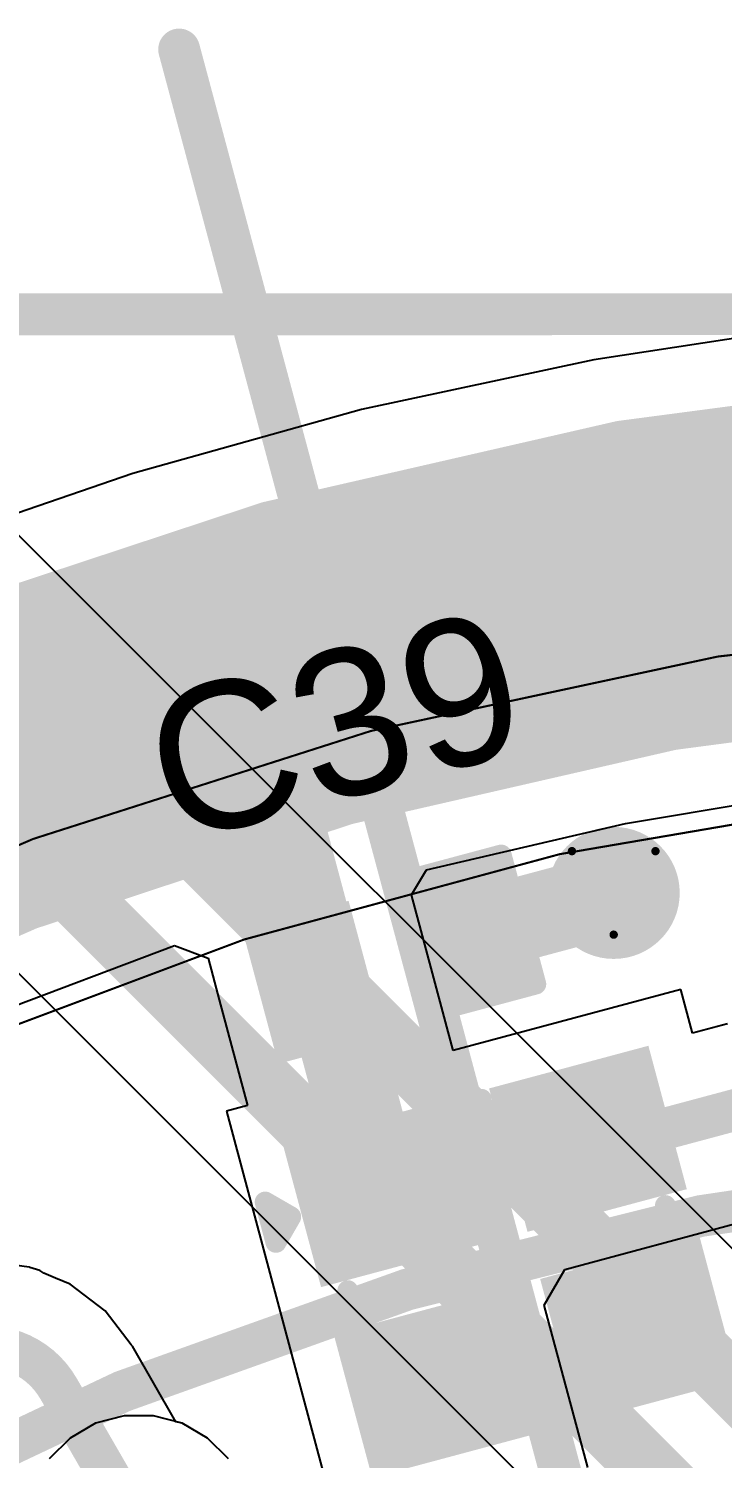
# Model space of a CAD drawing. Header units: inches. Extents: x -7 to 348, y -14 to 159.
# Drawn here: x 28.06 to 32.28, y 36.38 to 45.08 of the extents above; entities that cross this region are included whole.
import ezdxf

# ---------------------------------------------------------------- set-up
doc = ezdxf.new("R2010")
doc.units = ezdxf.units.IN
for name, color, linetype in [('Bottom Layer', 5, 'Continuous'), ('Bottom Solder', 6, 'Continuous'), ('Dimension', 6, 'Continuous'), ('Drill Drawing', 1, 'Continuous'), ('Fabrication', 76, 'Continuous'), ('Top Layer', 1, 'Continuous'), ('Top Overlay', 2, 'Continuous'), ('Top Paste', 8, 'Continuous'), ('Top Solder', 216, 'Continuous'), ('Via Holes', 16, 'Continuous')]:
    doc.layers.add(name, color=color, linetype=linetype)
doc.styles.add('Arial', font='', dxfattribs={"height": 0.2})
doc.styles.get('Arial').set_extended_font_data('Arial')

msp = doc.modelspace()

# ---------------------------------------------------------------- hatches: boundary and pattern name
at = {"layer": 'Bottom Layer'}
h = msp.add_hatch(color=5, dxfattribs=at)
edge = h.paths.add_edge_path()
edge.add_arc((31.6228, 39.8225), 0.3, 0, 360)
at = {"layer": 'Bottom Solder'}
h = msp.add_hatch(color=6, dxfattribs=at)
edge = h.paths.add_edge_path()
edge.add_arc((31.6228, 39.8225), 0.4016, 0, 360)
at = {"layer": 'Top Layer'}
h = msp.add_hatch(color=1, dxfattribs=at)
edge = h.paths.add_edge_path()
edge.add_arc((31.6228, 39.8225), 0.3, 0, 360)
for points in [[(30.8755, 39.9441), (31.0398, 39.3307), (30.5982, 39.2124), (30.4339, 39.8258)], [(29.9677, 39.7008), (30.1321, 39.0875), (29.6904, 38.9692), (29.5261, 39.5825)], [(31.9431, 38.0919), (31.1704, 37.8848), (30.9892, 38.561), (31.7619, 38.768)], [(30.6874, 37.7554), (29.9147, 37.5484), (29.7335, 38.2245), (30.5062, 38.4316)], [(32.2537, 36.9328), (31.481, 36.7257), (31.2998, 37.4019), (32.0725, 37.6089)], [(30.998, 36.5963), (30.2253, 36.3893), (30.0441, 37.0654), (30.8168, 37.2725)]]:
    msp.add_hatch(color=1, dxfattribs=at).paths.add_polyline_path(points)
at = {"layer": 'Top Paste'}
for points in [[(30.8755, 39.9441), (31.0398, 39.3307), (30.5982, 39.2124), (30.4339, 39.8258)], [(29.9677, 39.7008), (30.1321, 39.0875), (29.6904, 38.9692), (29.5261, 39.5825)], [(31.9431, 38.0919), (31.1704, 37.8848), (30.9892, 38.561), (31.7619, 38.768)], [(30.6874, 37.7554), (29.9147, 37.5484), (29.7335, 38.2245), (30.5062, 38.4316)], [(32.2537, 36.9328), (31.481, 36.7257), (31.2998, 37.4019), (32.0725, 37.6089)], [(30.998, 36.5963), (30.2253, 36.3893), (30.0441, 37.0654), (30.8168, 37.2725)]]:
    msp.add_hatch(color=8, dxfattribs=at).paths.add_polyline_path(points)
at = {"layer": 'Top Solder'}
for points in [[(30.9179, 40.0176), (31.1133, 39.2883), (30.5558, 39.1389), (30.3604, 39.8682)], [(30.0101, 39.7743), (30.2056, 39.0451), (29.648, 38.8957), (29.4526, 39.6249)], [(32.0676, 38.02), (31.0985, 37.7604), (30.8648, 38.6328), (31.8338, 38.8925)], [(30.8119, 37.6836), (29.8428, 37.4239), (29.6091, 38.2964), (30.5781, 38.556)], [(32.3781, 36.8609), (31.4091, 36.6013), (31.1754, 37.4737), (32.1444, 37.7334)], [(31.1224, 36.5245), (30.1534, 36.2648), (29.9196, 37.1372), (30.8887, 37.3969)]]:
    msp.add_hatch(color=216, dxfattribs=at).paths.add_polyline_path(points)
at = {"layer": 'Via Holes'}
h = msp.add_hatch(color=7, dxfattribs=at)
edge = h.paths.add_edge_path()
edge.add_arc((31.6228, 39.8225), 0.15, 0, 360)

# ---------------------------------------------------------------- linework, layer by layer
at = {"layer": 'Bottom Layer'}
for p, q in [((33.0278, 36.9727), (26.0083, 43.9921)), ((24.8287, 42.5077), (31.5596, 35.7767)), ((28.6443, 36.6419), (28.4711, 36.5955)), ((28.8236, 36.6419), (28.6443, 36.6419)), ((28.9968, 36.5955), (28.8236, 36.6419)), ((28.4711, 36.5955), (28.3158, 36.5058)), ((29.1521, 36.5058), (28.9968, 36.5955)), ((28.3158, 36.5058), (28.189, 36.379)), ((29.2789, 36.379), (29.1521, 36.5058))]:
    msp.add_line(p, q, dxfattribs=at)
for points in [[(25.5963, 43.5801, 0.381, 0.381, 0), (32.7415, 36.4349, 0.381, 0.381, 0)], [(25.2407, 42.9197, 0.381, 0.381, 0), (31.9716, 36.1888, 0.381, 0.381, 0)]]:
    msp.add_lwpolyline(points, format="xyseb", dxfattribs=at)
at = {"layer": 'Dimension'}
msp.add_lwpolyline([(28.9793, 44.9541, 0.254, 0.254, 0), (42.6758, -6.1596, 0.254, 0.254, 0)], format="xyseb", dxfattribs=at)
for points in [[(28.9158, 44.9541, 0.127, 0.127, 1), (29.0428, 44.9541, 0.127, 0.127, 1)], [(58.31, 19.467, 0.254, 0.254, 1), (13.31, 19.467, 0.254, 0.254, 1)], [(54.5603, 19.4669, 0.254, 0.254, 1), (17.0603, 19.4669, 0.254, 0.254, 1)]]:
    msp.add_lwpolyline(points, format="xyseb", close=True, dxfattribs=at)
at = {"layer": 'Drill Drawing'}
for points in [[(31.3688, 40.0765, 0.0508, 0.0508, 0), (31.8768, 40.0765, 0.0508, 0.0508, 0)], [(31.3688, 40.0765, 0.0508, 0.0508, 0), (31.6228, 39.5685, 0.0508, 0.0508, 0)], [(31.6228, 39.5685, 0.0508, 0.0508, 0), (31.8768, 40.0765, 0.0508, 0.0508, 0)]]:
    msp.add_lwpolyline(points, format="xyseb", dxfattribs=at)
for points in [[(31.3561, 40.0765, 0.0254, 0.0254, 1), (31.3815, 40.0765, 0.0254, 0.0254, 1)], [(31.3561, 40.0765, 0.0254, 0.0254, 1), (31.3815, 40.0765, 0.0254, 0.0254, 1)], [(31.8641, 40.0765, 0.0254, 0.0254, 1), (31.8895, 40.0765, 0.0254, 0.0254, 1)], [(31.8641, 40.0765, 0.0254, 0.0254, 1), (31.8895, 40.0765, 0.0254, 0.0254, 1)], [(31.6101, 39.5685, 0.0254, 0.0254, 1), (31.6355, 39.5685, 0.0254, 0.0254, 1)], [(31.6101, 39.5685, 0.0254, 0.0254, 1), (31.6355, 39.5685, 0.0254, 0.0254, 1)]]:
    msp.add_lwpolyline(points, format="xyseb", close=True, dxfattribs=at)
at = {"layer": 'Fabrication'}
for points in [[(24.2219, 38.2498, 0.0127, 0.0127, -0.198805), (40.8304, 40.9693, 0.0127, 0.0127, 0)], [(24.2219, 38.2498, 0.0127, 0.0127, -0.198805), (40.8304, 40.9693, 0.0127, 0.0127, 0)], [(24.0276, 36.9322, 0.0127, 0.0127, -0.191774), (39.2015, 40.274, 0.0127, 0.0127, 0)], [(24.0276, 36.9322, 0.0127, 0.0127, -0.191774), (39.2015, 40.274, 0.0127, 0.0127, 0)], [(24.0276, 36.9322, 0.0127, 0.0127, -0.191774), (39.2015, 40.274, 0.0127, 0.0127, 0)], [(24.0276, 36.9322, 0.0127, 0.0127, -0.191774), (39.2015, 40.274, 0.0127, 0.0127, 0)]]:
    msp.add_lwpolyline(points, format="xyseb", dxfattribs=at)
at = {"layer": 'Top Layer'}
for p, q in [((32.929, 43.2832), (31.5013, 43.0659)), ((31.5013, 43.0659), (30.0893, 42.7628)), ((30.0893, 42.7628), (28.6981, 42.375)), ((28.6981, 42.375), (27.333, 41.9039)), ((31.6941, 40.2457), (33.0565, 40.4707)), ((30.4842, 39.9636), (31.6941, 40.2457)), ((30.3928, 39.8111), (30.4842, 39.9636)), ((30.474, 39.5078), (30.3928, 39.8111)), ((27.7356, 39.0449), (28.9509, 39.5023)), ((28.9509, 39.5023), (29.1555, 39.4257)), ((30.6466, 38.8636), (30.474, 39.5078)), ((30.474, 39.5078), (30.474, 39.5078)), ((29.1555, 39.4257), (29.2233, 39.1727)), ((32.0314, 39.2347), (30.6466, 38.8636)), ((32.1026, 38.9688), (32.0314, 39.2347)), ((29.2233, 39.1727), (29.3959, 38.5285)), ((32.3141, 39.0255), (32.1026, 38.9688)), ((29.3959, 38.5285), (29.2669, 38.4939)), ((29.2669, 38.4939), (29.5775, 37.3348)), ((31.3258, 37.532), (32.4097, 37.8225)), ((28.0665, 37.5449), (27.9339, 37.5641)), ((28.0667, 37.5453), (28.0665, 37.5449)), ((28.0685, 37.5451), (28.0667, 37.5453)), ((28.0667, 37.5453), (28.0667, 37.5453)), ((28.0717, 37.5437), (28.0685, 37.5451)), ((28.1321, 37.5246), (28.0717, 37.5437)), ((28.1554, 37.5091), (28.1321, 37.5246)), ((28.2268, 37.4795), (28.1554, 37.5091)), ((31.2001, 37.3143), (31.3258, 37.532)), ((28.3164, 37.4424), (28.2268, 37.4795)), ((28.5292, 37.279), (28.3164, 37.4424)), ((29.5775, 37.3348), (29.5775, 37.3348)), ((29.5775, 37.3348), (29.9559, 35.9226)), ((28.6869, 37.0736), (28.5292, 37.279)), ((31.4646, 36.3269), (31.2001, 37.3143)), ((28.6949, 37.0644), (28.6869, 37.0736)), ((28.96, 36.6054), (28.6949, 37.0644)), ((28.9968, 36.5955), (28.96, 36.6054)), ((29.1521, 36.5058), (28.9968, 36.5955)), ((29.2789, 36.379), (29.1521, 36.5058))]:
    msp.add_line(p, q, dxfattribs=at)
for points in [[(23.9597, 38.6755, 2.032, 2.032, -0.53877), (58.0622, 22.8854, 2.032, 2.032, 0)], [(29.4319, 40.8957, 0.508, 0.508, 0), (29.8487, 39.3402, 0.508, 0.508, 0)], [(30.835, 39.6045, 0.508, 0.508, 0), (31.569, 39.8012, 0.508, 0.508, 0)], [(29.8487, 39.3402, 0.508, 0.508, 0), (29.8978, 39.157, 0.508, 0.508, 0)], [(29.8978, 39.157, 0.508, 0.508, 0), (30.2105, 37.99, 0.508, 0.508, 0)], [(31.5061, 38.2728, 0.254, 0.254, 0), (32.4481, 38.5252, 0.254, 0.254, 0)], [(27.9339, 37.0461, 0.254, 0.254, -0.200714), (28.2463, 36.8055, 0.254, 0.254, 0)], [(28.2464, 36.8055, 0.254, 0.254, 0), (28.734, 35.9609, 0.254, 0.254, 0)]]:
    msp.add_lwpolyline(points, format="xyseb", dxfattribs=at)
for points in [[(29.3049, 40.8957, 0.254, 0.254, 1), (29.5589, 40.8957, 0.254, 0.254, 1)], [(31.442, 39.8012, 0.254, 0.254, 1), (31.696, 39.8012, 0.254, 0.254, 1)], [(30.708, 39.6045, 0.254, 0.254, 1), (30.962, 39.6045, 0.254, 0.254, 1)], [(29.7217, 39.3402, 0.254, 0.254, 1), (29.9757, 39.3402, 0.254, 0.254, 1)], [(29.7217, 39.3402, 0.254, 0.254, 1), (29.9757, 39.3402, 0.254, 0.254, 1)], [(29.7708, 39.157, 0.254, 0.254, 1), (30.0248, 39.157, 0.254, 0.254, 1)], [(29.7708, 39.157, 0.254, 0.254, 1), (30.0248, 39.157, 0.254, 0.254, 1)], [(31.4426, 38.2728, 0.127, 0.127, 1), (31.5696, 38.2728, 0.127, 0.127, 1)], [(30.0835, 37.99, 0.254, 0.254, 1), (30.3375, 37.99, 0.254, 0.254, 1)], [(28.1828, 36.8055, 0.127, 0.127, 1), (28.3098, 36.8055, 0.127, 0.127, 1)], [(28.1829, 36.8055, 0.127, 0.127, 1), (28.3099, 36.8055, 0.127, 0.127, 1)]]:
    msp.add_lwpolyline(points, format="xyseb", close=True, dxfattribs=at)
at = {"layer": 'Top Overlay'}
for points in [[(16.5125, 43.3427, 0.254, 0.254, 0), (55.0971, 43.3431, 0.254, 0.254, 0)], [(30.4477, 39.9215, 0.127, 0.127, 0), (30.9384, 40.053, 0.127, 0.127, 0)], [(30.9384, 40.053, 0.127, 0.127, 0), (31.1487, 39.2679, 0.127, 0.127, 0)], [(29.4172, 39.6454, 0.127, 0.127, 0), (29.9079, 39.7769, 0.127, 0.127, 0)], [(29.4172, 39.6454, 0.127, 0.127, 0), (29.6276, 38.8603, 0.127, 0.127, 0)], [(30.658, 39.1364, 0.127, 0.127, 0), (31.1487, 39.2679, 0.127, 0.127, 0)], [(29.6276, 38.8603, 0.127, 0.127, 0), (30.1183, 38.9918, 0.127, 0.127, 0)], [(30.6612, 38.5248, 0.127, 0.127, 0), (30.8175, 38.5667, 0.127, 0.127, 0)], [(29.5026, 37.9417, 0.127, 0.127, 0), (29.5684, 37.6964, 0.127, 0.127, 0)], [(29.5026, 37.9417, 0.127, 0.127, 0), (29.6582, 37.8519, 0.127, 0.127, 0)], [(31.9374, 37.9202, 0.127, 0.127, 0), (31.9793, 37.7639, 0.127, 0.127, 0)], [(29.5684, 37.6964, 0.127, 0.127, 0), (29.6582, 37.8519, 0.127, 0.127, 0)], [(30.0055, 37.4025, 0.127, 0.127, 0), (30.0474, 37.2462, 0.127, 0.127, 0)], [(31.1788, 36.593, 0.127, 0.127, 0), (31.3351, 36.6349, 0.127, 0.127, 0)]]:
    msp.add_lwpolyline(points, format="xyseb", dxfattribs=at)
for points in [[(30.9066, 40.053, 0.0635, 0.0635, 1), (30.9701, 40.053, 0.0635, 0.0635, 1)], [(30.9066, 40.053, 0.0635, 0.0635, 1), (30.9701, 40.053, 0.0635, 0.0635, 1)], [(30.4159, 39.9215, 0.0635, 0.0635, 1), (30.4794, 39.9215, 0.0635, 0.0635, 1)], [(29.8762, 39.7769, 0.0635, 0.0635, 1), (29.9397, 39.7769, 0.0635, 0.0635, 1)], [(29.3855, 39.6454, 0.0635, 0.0635, 1), (29.449, 39.6454, 0.0635, 0.0635, 1)], [(29.3855, 39.6454, 0.0635, 0.0635, 1), (29.449, 39.6454, 0.0635, 0.0635, 1)], [(31.117, 39.2679, 0.0635, 0.0635, 1), (31.1805, 39.2679, 0.0635, 0.0635, 1)], [(31.117, 39.2679, 0.0635, 0.0635, 1), (31.1805, 39.2679, 0.0635, 0.0635, 1)], [(30.6263, 39.1364, 0.0635, 0.0635, 1), (30.6898, 39.1364, 0.0635, 0.0635, 1)], [(30.0865, 38.9918, 0.0635, 0.0635, 1), (30.15, 38.9918, 0.0635, 0.0635, 1)], [(29.5958, 38.8603, 0.0635, 0.0635, 1), (29.6593, 38.8603, 0.0635, 0.0635, 1)], [(29.5958, 38.8603, 0.0635, 0.0635, 1), (29.6593, 38.8603, 0.0635, 0.0635, 1)], [(30.7857, 38.5667, 0.0635, 0.0635, 1), (30.8492, 38.5667, 0.0635, 0.0635, 1)], [(30.6294, 38.5248, 0.0635, 0.0635, 1), (30.6929, 38.5248, 0.0635, 0.0635, 1)], [(29.4709, 37.9417, 0.0635, 0.0635, 1), (29.5344, 37.9417, 0.0635, 0.0635, 1)], [(29.4709, 37.9417, 0.0635, 0.0635, 1), (29.5344, 37.9417, 0.0635, 0.0635, 1)], [(31.9056, 37.9202, 0.0635, 0.0635, 1), (31.9691, 37.9202, 0.0635, 0.0635, 1)], [(29.6264, 37.8519, 0.0635, 0.0635, 1), (29.6899, 37.8519, 0.0635, 0.0635, 1)], [(29.6264, 37.8519, 0.0635, 0.0635, 1), (29.6899, 37.8519, 0.0635, 0.0635, 1)], [(29.5366, 37.6964, 0.0635, 0.0635, 1), (29.6001, 37.6964, 0.0635, 0.0635, 1)], [(29.5366, 37.6964, 0.0635, 0.0635, 1), (29.6001, 37.6964, 0.0635, 0.0635, 1)], [(31.9475, 37.7639, 0.0635, 0.0635, 1), (32.011, 37.7639, 0.0635, 0.0635, 1)], [(29.9738, 37.4025, 0.0635, 0.0635, 1), (30.0373, 37.4025, 0.0635, 0.0635, 1)], [(30.0157, 37.2462, 0.0635, 0.0635, 1), (30.0792, 37.2462, 0.0635, 0.0635, 1)], [(31.1471, 36.593, 0.0635, 0.0635, 1), (31.2106, 36.593, 0.0635, 0.0635, 1)], [(31.3034, 36.6349, 0.0635, 0.0635, 1), (31.3669, 36.6349, 0.0635, 0.0635, 1)]]:
    msp.add_lwpolyline(points, format="xyseb", close=True, dxfattribs=at)

# ---------------------------------------------------------------- texts
at = {"layer": 'Top Overlay', "style": 'Arial'}
msp.add_text('C39', height=0.889, rotation=15, dxfattribs=at).set_placement((28.9382, 40.1156))

doc.saveas('drawing.dxf')
